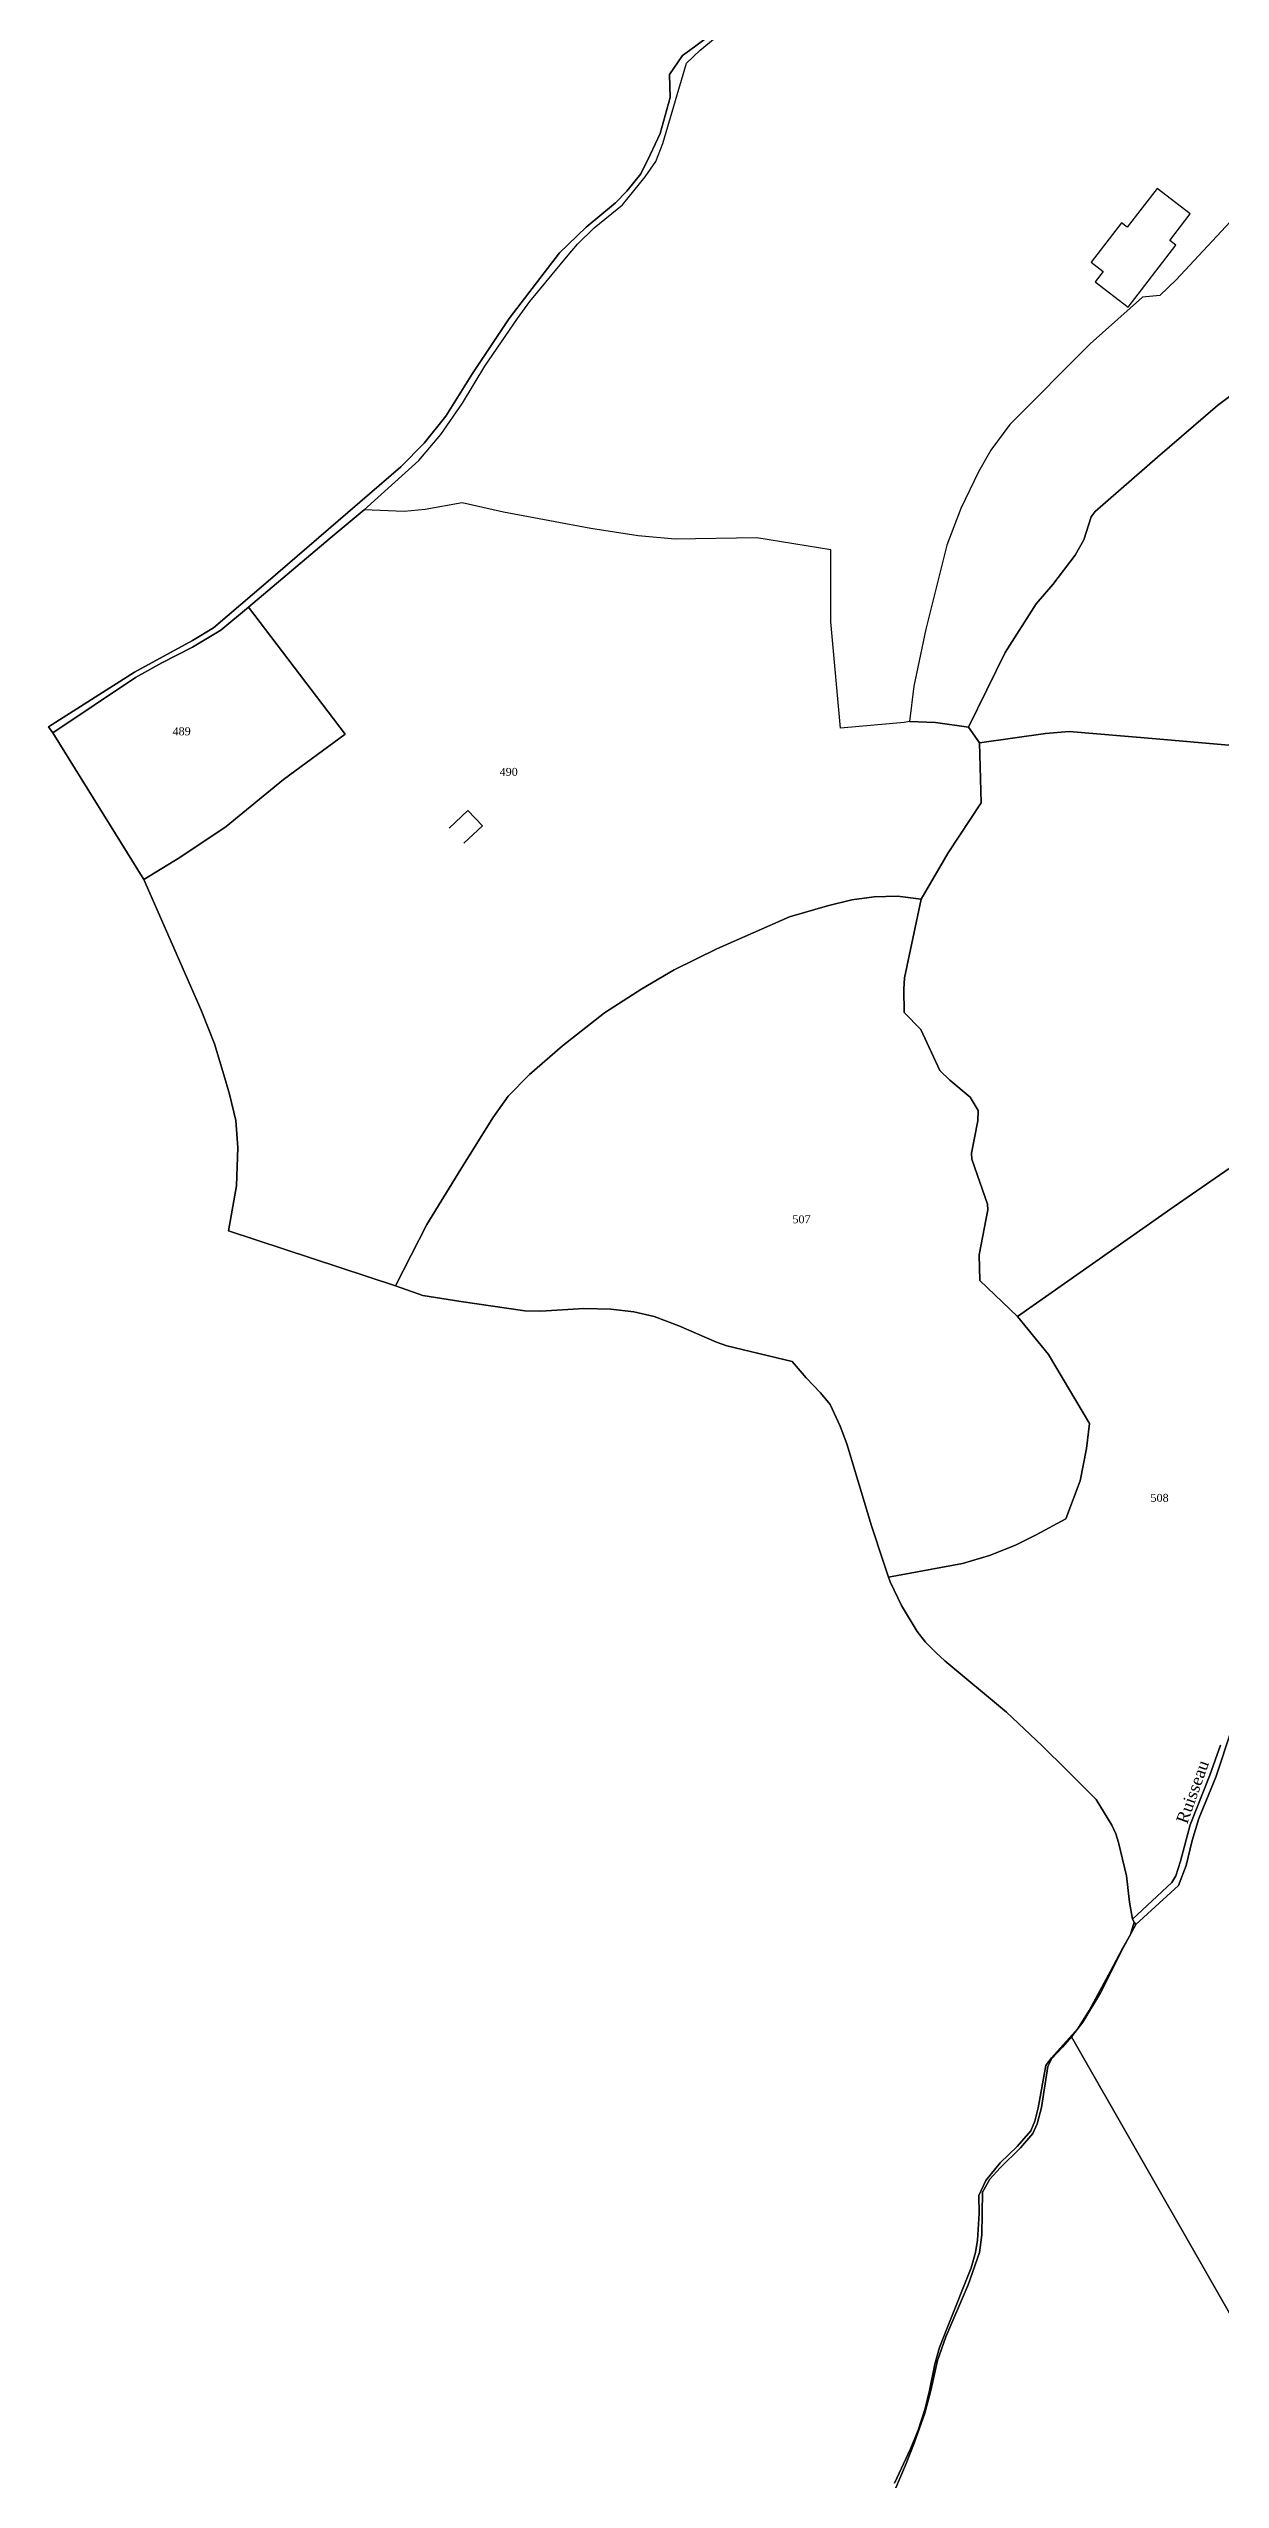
# Model space of a CAD drawing. Extents: x 1208104 to 1212743, y 6150498 to 6153217.
# Drawn here: x 1210329 to 1210622, y 6151159 to 6151766 of the extents above; entities that cross this region are included whole.
import ezdxf

# ---------------------------------------------------------------- set-up
doc = ezdxf.new("R2010")
doc.units = 0
doc.linetypes.add('CONTINU', pattern=[0])
for name, color, linetype in [('1LIEUDIT', 7, 'CONTINU'), ('1PARCELLE', 7, 'CONTINU'), ('1SUBDSECT', 7, 'CONTINU'), ('1TRONFLUV', 7, 'CONTINU'), ('3BATIDUR', 7, 'CONTINU'), ('3FISCLINE', 7, 'CONTINUOUS'), ('3PARCELLETEX', 7, 'CONTINU'), ('3TRONFLUVTEX', 7, 'CONTINU')]:
    doc.layers.add(name, color=color, linetype=linetype)
doc.styles.get("Standard").update_dxf_attribs({"font": 'Times New Roman'})

msp = doc.modelspace()

# ---------------------------------------------------------------- linework, layer by layer
at = {"layer": '1LIEUDIT'}
for points in [[(1210625, 6151346.43), (1210621.01, 6151334.42), (1210616.75, 6151324.06), (1210615.15, 6151318.56), (1210613.64, 6151312.3), (1210611.72, 6151307.29), (1210601.08, 6151297.57), (1210600.65, 6151298.12), (1210600.22, 6151298.87), (1210599.42, 6151303.17), (1210598.71, 6151309.77), (1210596.75, 6151318.06), (1210596.07, 6151320.25), (1210595.08, 6151322.43), (1210591.09, 6151328.81), (1210583.78, 6151336.18), (1210577.6, 6151342.26), (1210568.75, 6151350.66), (1210553.3, 6151363.5), (1210551.04, 6151365.53), (1210548.44, 6151368.11), (1210546.39, 6151370.79), (1210542.48, 6151377.27), (1210539.66, 6151383.18), (1210539.25, 6151384.36), (1210537.95, 6151388.11), (1210535.02, 6151397.21), (1210528.78, 6151417.66), (1210527.14, 6151422.07), (1210524.64, 6151427.53), (1210522.23, 6151430.42), (1210518.63, 6151434.16), (1210515.12, 6151438.23), (1210498.83, 6151442.18), (1210496.23, 6151443.07), (1210486.81, 6151447.17), (1210480.71, 6151449.51), (1210475.55, 6151450.71), (1210469.86, 6151451.36), (1210463.08, 6151451.53), (1210452.33, 6151450.84), (1210448.35, 6151450.92), (1210432.34, 6151453.23), (1210422.9, 6151454.79), (1210415.99, 6151457.19), (1210374.31, 6151470.96), (1210376.33, 6151482.2), (1210376.66, 6151491.71), (1210376.09, 6151498.47), (1210374.51, 6151505.06), (1210373.15, 6151509.91), (1210370.8, 6151517.64), (1210367.44, 6151526.04), (1210353.14, 6151558.73), (1210330.36, 6151595.39), (1210329.34, 6151596.84), (1210350.77, 6151610.54), (1210365.32, 6151618.48), (1210370.54, 6151621.61), (1210383.65, 6151632.82), (1210417.34, 6151661.84), (1210423.22, 6151667.74), (1210428.61, 6151674.52), (1210435.31, 6151685.2), (1210444.42, 6151698.96), (1210457, 6151715.36), (1210463.67, 6151721.77), (1210471.04, 6151727.8), (1210473.87, 6151730.71), (1210477.34, 6151735.11), (1210479.65, 6151739.83), (1210482.21, 6151745.15), (1210484.64, 6151754.18), (1210484.48, 6151759.93), (1210487.73, 6151764.61), (1210489.51, 6151765.93), (1210495.9, 6151770.67)], [(1210540.73, 6151157.97), (1210544.74, 6151166.55), (1210546.65, 6151171.16), (1210548.43, 6151176.6), (1210549.47, 6151181.09), (1210550.77, 6151187.72), (1210551.99, 6151191.85), (1210553.96, 6151196.96), (1210559.92, 6151211.81), (1210561.01, 6151215.6), (1210561.47, 6151218.67), (1210561.85, 6151225.32), (1210561.77, 6151229.86), (1210563.59, 6151233.61), (1210567.16, 6151238.03), (1210571.4, 6151242.06), (1210574.82, 6151246.02), (1210575.84, 6151248.45), (1210576.64, 6151251.73), (1210578.55, 6151262.31), (1210579.96, 6151264.26), (1210586.59, 6151271.66), (1210589.4, 6151276.12), (1210594.72, 6151285.92), (1210597.82, 6151291.76), (1210599.67, 6151295.1), (1210600.65, 6151298.12), (1210601.08, 6151297.57), (1210611.72, 6151307.29), (1210613.64, 6151312.3), (1210615.15, 6151318.56), (1210616.75, 6151324.06), (1210621.01, 6151334.42), (1210625, 6151346.43)]]:
    msp.add_lwpolyline(points, dxfattribs=at)
at = {"layer": '1PARCELLE'}
for points in [[(1210625.79, 6151724.3), (1210611.15, 6151708.6), (1210607.06, 6151704.7), (1210602.69, 6151704.22), (1210589.62, 6151692.63), (1210569.52, 6151672.4), (1210564.79, 6151666.02), (1210561.74, 6151660.57), (1210557.31, 6151651.48), (1210553.8, 6151642.28), (1210548.53, 6151621.3), (1210545.56, 6151607.06), (1210544.47, 6151598.2), (1210543.11, 6151597.94), (1210527.23, 6151596.54), (1210524.86, 6151623.11), (1210524.83, 6151641.11), (1210506.31, 6151644.09), (1210485.92, 6151643.75), (1210476.64, 6151644.62), (1210464.85, 6151646.42), (1210443.03, 6151650.55), (1210432.72, 6151652.87), (1210423.43, 6151651.15), (1210418.17, 6151650.73), (1210408.2, 6151651.1), (1210421.82, 6151663.45), (1210427.36, 6151669.92), (1210432.8, 6151677.74), (1210438.33, 6151687.05), (1210446.51, 6151698.93), (1210449.59, 6151703.2), (1210459.21, 6151714.76), (1210461.48, 6151717.49), (1210465.66, 6151721.6), (1210472.77, 6151727.32), (1210478.45, 6151734.29), (1210481.06, 6151738.18), (1210482.81, 6151742.63), (1210488.79, 6151762.72), (1210492.16, 6151766.02), (1210495.95, 6151769.08)], [(1210625.79, 6151724.3), (1210611.15, 6151708.6), (1210607.06, 6151704.7), (1210602.69, 6151704.22), (1210589.62, 6151692.63), (1210569.52, 6151672.4), (1210564.79, 6151666.02), (1210561.74, 6151660.57), (1210557.31, 6151651.48), (1210553.8, 6151642.28), (1210548.53, 6151621.3), (1210545.56, 6151607.06), (1210544.47, 6151598.2), (1210550.97, 6151597.95), (1210559.26, 6151596.76), (1210568.36, 6151615.43), (1210576.11, 6151627.59), (1210580.33, 6151632.41), (1210585.9, 6151639.74), (1210588.02, 6151643.65), (1210589.87, 6151649.36), (1210590.85, 6151650.68), (1210606.42, 6151664.3), (1210621.45, 6151677.17), (1210645.75, 6151695.38)], [(1210645.75, 6151695.38), (1210621.45, 6151677.17), (1210606.42, 6151664.3), (1210590.85, 6151650.68), (1210589.87, 6151649.36), (1210588.02, 6151643.65), (1210585.9, 6151639.74), (1210580.33, 6151632.41), (1210576.11, 6151627.59), (1210568.36, 6151615.43), (1210559.26, 6151596.76), (1210562, 6151592.92), (1210578.46, 6151595.24), (1210584.42, 6151595.68), (1210606.15, 6151593.87), (1210633.77, 6151591.45)], [(1210633.77, 6151591.45), (1210606.15, 6151593.87), (1210584.42, 6151595.68), (1210578.46, 6151595.24), (1210562, 6151592.92), (1210562.42, 6151577.92), (1210554.18, 6151565.39), (1210547.39, 6151553.78), (1210543.21, 6151534.17), (1210543.06, 6151531.34), (1210543.18, 6151525.52), (1210547.27, 6151521.27), (1210552.05, 6151511.02), (1210554.55, 6151508.56), (1210559.67, 6151504.35), (1210561.66, 6151500.97), (1210561.58, 6151498.4), (1210559.99, 6151490.33), (1210560.09, 6151488.8), (1210563.97, 6151477.56), (1210564.07, 6151476.18), (1210561.86, 6151464.96), (1210562.08, 6151458.53), (1210571.47, 6151449.53), (1210610.65, 6151476.99), (1210647.28, 6151502.34)], [(1210647.28, 6151502.34), (1210610.65, 6151476.99), (1210571.47, 6151449.53), (1210579.18, 6151439.98), (1210589.46, 6151422.78), (1210588.75, 6151416.5), (1210587.09, 6151408.45), (1210583.57, 6151398.91), (1210576.15, 6151394.97), (1210570.96, 6151392.36), (1210564.46, 6151389.79), (1210557.74, 6151387.77), (1210539.25, 6151384.36), (1210539.25, 6151384.36), (1210539.66, 6151383.18), (1210542.48, 6151377.27), (1210546.39, 6151370.79), (1210548.44, 6151368.11), (1210551.04, 6151365.53), (1210553.3, 6151363.5), (1210568.75, 6151350.66), (1210577.6, 6151342.26), (1210583.78, 6151336.18), (1210591.09, 6151328.81), (1210595.08, 6151322.43), (1210596.07, 6151320.25), (1210596.75, 6151318.06), (1210598.71, 6151309.77), (1210599.42, 6151303.17), (1210600.22, 6151298.87), (1210610.03, 6151308.04), (1210611.06, 6151309.72), (1210612.21, 6151313.43), (1210614.6, 6151322.5), (1210619.57, 6151334.85), (1210622.21, 6151342.37)], [(1210625, 6151346.43), (1210621.01, 6151334.42), (1210616.75, 6151324.06), (1210615.15, 6151318.56), (1210613.64, 6151312.3), (1210611.72, 6151307.29), (1210601.08, 6151297.57), (1210597.84, 6151291.74), (1210592.21, 6151280.48), (1210587.81, 6151273.17), (1210584.93, 6151269.5), (1210634.03, 6151183.72)], [(1210664.1, 6151129.72), (1210634.03, 6151183.72), (1210584.93, 6151269.5), (1210582.71, 6151266.94), (1210580.07, 6151264.12), (1210579.03, 6151262.09), (1210577.49, 6151251.84), (1210576.36, 6151247.75), (1210575.3, 6151245.33), (1210572.19, 6151241.79), (1210567.15, 6151236.75), (1210564.59, 6151233.91), (1210562.72, 6151230.7), (1210562.55, 6151220.02), (1210561.94, 6151215.59), (1210559.16, 6151207.56), (1210553.58, 6151194.51), (1210551.49, 6151188.61), (1210549.77, 6151181.11), (1210548.27, 6151175.47), (1210545.68, 6151167.96), (1210543.52, 6151162.46), (1210539.55, 6151153.29)]]:
    msp.add_lwpolyline(points, dxfattribs=at)
for points in [[(1210353.14, 6151558.73), (1210367.44, 6151526.04), (1210370.8, 6151517.64), (1210373.15, 6151509.91), (1210374.51, 6151505.06), (1210376.09, 6151498.47), (1210376.66, 6151491.71), (1210376.33, 6151482.2), (1210374.31, 6151470.96), (1210415.99, 6151457.19), (1210423.88, 6151472.51), (1210432.32, 6151486.37), (1210440.32, 6151499.17), (1210444.16, 6151504.58), (1210449.51, 6151510.01), (1210457.76, 6151517.16), (1210468.29, 6151525.41), (1210477.59, 6151531.42), (1210485.66, 6151536.18), (1210496.29, 6151541.42), (1210514.46, 6151549.43), (1210524.02, 6151552.18), (1210530.03, 6151553.61), (1210535.67, 6151554.41), (1210541.48, 6151554.57), (1210547.39, 6151553.78), (1210554.18, 6151565.39), (1210562.42, 6151577.92), (1210562, 6151592.92), (1210559.26, 6151596.76), (1210550.97, 6151597.95), (1210544.47, 6151598.2), (1210543.11, 6151597.94), (1210527.23, 6151596.54), (1210524.86, 6151623.11), (1210524.83, 6151641.11), (1210506.31, 6151644.09), (1210485.92, 6151643.75), (1210476.64, 6151644.62), (1210464.85, 6151646.42), (1210443.03, 6151650.55), (1210432.72, 6151652.87), (1210423.43, 6151651.15), (1210418.17, 6151650.73), (1210408.2, 6151651.1), (1210399.68, 6151644.04), (1210379.28, 6151626.82), (1210403.43, 6151595.07), (1210388, 6151583.75), (1210373.73, 6151572), (1210362.17, 6151564.2), (1210353.14, 6151558.73)], [(1210330.36, 6151595.39), (1210353.14, 6151558.73), (1210362.17, 6151564.2), (1210373.73, 6151572), (1210388, 6151583.75), (1210403.43, 6151595.07), (1210379.28, 6151626.82), (1210372.38, 6151621.05), (1210365.33, 6151616.76), (1210357.67, 6151612.88), (1210351.03, 6151609.24), (1210330.36, 6151595.39)], [(1210415.99, 6151457.19), (1210422.9, 6151454.79), (1210432.34, 6151453.23), (1210448.35, 6151450.92), (1210452.33, 6151450.84), (1210463.08, 6151451.53), (1210469.86, 6151451.36), (1210475.55, 6151450.71), (1210480.71, 6151449.51), (1210486.81, 6151447.17), (1210496.23, 6151443.07), (1210498.83, 6151442.18), (1210515.12, 6151438.23), (1210518.63, 6151434.16), (1210522.23, 6151430.42), (1210524.64, 6151427.53), (1210527.14, 6151422.07), (1210528.78, 6151417.66), (1210535.02, 6151397.21), (1210537.95, 6151388.11), (1210539.25, 6151384.36), (1210557.74, 6151387.77), (1210564.46, 6151389.79), (1210570.96, 6151392.36), (1210576.15, 6151394.97), (1210583.57, 6151398.91), (1210587.09, 6151408.45), (1210588.75, 6151416.5), (1210589.46, 6151422.78), (1210579.18, 6151439.98), (1210571.47, 6151449.53), (1210562.08, 6151458.53), (1210561.86, 6151464.96), (1210564.07, 6151476.18), (1210563.97, 6151477.56), (1210560.09, 6151488.8), (1210559.99, 6151490.33), (1210561.58, 6151498.4), (1210561.66, 6151500.97), (1210559.67, 6151504.35), (1210554.55, 6151508.56), (1210552.05, 6151511.02), (1210547.27, 6151521.27), (1210543.18, 6151525.52), (1210543.06, 6151531.34), (1210543.21, 6151534.17), (1210547.39, 6151553.78), (1210541.48, 6151554.57), (1210535.67, 6151554.41), (1210530.03, 6151553.61), (1210524.02, 6151552.18), (1210514.46, 6151549.43), (1210496.29, 6151541.42), (1210485.66, 6151536.18), (1210477.59, 6151531.42), (1210468.29, 6151525.41), (1210457.76, 6151517.16), (1210449.51, 6151510.01), (1210444.16, 6151504.58), (1210440.32, 6151499.17), (1210432.32, 6151486.37), (1210423.88, 6151472.51), (1210415.99, 6151457.19)]]:
    msp.add_lwpolyline(points, close=True, dxfattribs=at)
at = {"layer": '1SUBDSECT'}
msp.add_lwpolyline([(1210495.9, 6151770.67), (1210489.51, 6151765.93), (1210487.73, 6151764.61), (1210484.48, 6151759.93), (1210484.64, 6151754.18), (1210482.21, 6151745.15), (1210479.65, 6151739.83), (1210477.34, 6151735.11), (1210473.87, 6151730.71), (1210471.04, 6151727.8), (1210463.67, 6151721.77), (1210457, 6151715.36), (1210444.42, 6151698.96), (1210435.31, 6151685.2), (1210428.61, 6151674.52), (1210423.22, 6151667.74), (1210417.34, 6151661.84), (1210383.65, 6151632.82), (1210370.54, 6151621.61), (1210365.32, 6151618.48), (1210350.77, 6151610.54), (1210329.34, 6151596.84), (1210330.36, 6151595.39), (1210353.14, 6151558.73), (1210367.44, 6151526.04), (1210370.8, 6151517.64), (1210373.15, 6151509.91), (1210374.51, 6151505.06), (1210376.09, 6151498.47), (1210376.66, 6151491.71), (1210376.33, 6151482.2), (1210374.31, 6151470.96), (1210415.99, 6151457.19), (1210422.9, 6151454.79), (1210432.34, 6151453.23), (1210448.35, 6151450.92), (1210452.33, 6151450.84), (1210463.08, 6151451.53), (1210469.86, 6151451.36), (1210475.55, 6151450.71), (1210480.71, 6151449.51), (1210486.81, 6151447.17), (1210496.23, 6151443.07), (1210498.83, 6151442.18), (1210515.12, 6151438.23), (1210518.63, 6151434.16), (1210522.23, 6151430.42), (1210524.64, 6151427.53), (1210527.14, 6151422.07), (1210528.78, 6151417.66), (1210535.02, 6151397.21), (1210537.95, 6151388.11), (1210539.25, 6151384.36), (1210539.66, 6151383.18), (1210542.48, 6151377.27), (1210546.39, 6151370.79), (1210548.44, 6151368.11), (1210551.04, 6151365.53), (1210553.3, 6151363.5), (1210568.75, 6151350.66), (1210577.6, 6151342.26), (1210583.78, 6151336.18), (1210591.09, 6151328.81), (1210595.08, 6151322.43), (1210596.07, 6151320.25), (1210596.75, 6151318.06), (1210598.71, 6151309.77), (1210599.42, 6151303.17), (1210600.22, 6151298.87), (1210600.65, 6151298.12), (1210599.67, 6151295.1), (1210597.82, 6151291.76), (1210594.72, 6151285.92), (1210589.4, 6151276.12), (1210586.59, 6151271.66), (1210579.96, 6151264.26), (1210578.55, 6151262.31), (1210576.64, 6151251.73), (1210575.84, 6151248.45), (1210574.82, 6151246.02), (1210571.4, 6151242.06), (1210567.16, 6151238.03), (1210563.59, 6151233.61), (1210561.77, 6151229.86), (1210561.85, 6151225.32), (1210561.47, 6151218.67), (1210561.01, 6151215.6), (1210559.92, 6151211.81), (1210553.96, 6151196.96), (1210551.99, 6151191.85), (1210550.77, 6151187.72), (1210549.47, 6151181.09), (1210548.43, 6151176.6), (1210546.65, 6151171.16), (1210544.74, 6151166.55), (1210540.73, 6151157.97)], dxfattribs=at)
at = {"layer": '1TRONFLUV'}
for points in [[(1210495.9, 6151770.67), (1210489.51, 6151765.93), (1210487.73, 6151764.61), (1210484.48, 6151759.93), (1210484.64, 6151754.18), (1210482.21, 6151745.15), (1210479.65, 6151739.83), (1210477.34, 6151735.11), (1210473.87, 6151730.71), (1210471.04, 6151727.8), (1210463.67, 6151721.77), (1210457, 6151715.36), (1210444.42, 6151698.96), (1210435.31, 6151685.2), (1210428.61, 6151674.52), (1210423.22, 6151667.74), (1210417.34, 6151661.84), (1210383.65, 6151632.82), (1210370.54, 6151621.61), (1210365.32, 6151618.48), (1210350.77, 6151610.54), (1210329.34, 6151596.84), (1210330.36, 6151595.39), (1210351.03, 6151609.24), (1210357.67, 6151612.88), (1210365.33, 6151616.76), (1210372.38, 6151621.05), (1210379.28, 6151626.82), (1210399.68, 6151644.04), (1210408.2, 6151651.1), (1210421.82, 6151663.45), (1210427.36, 6151669.92), (1210432.8, 6151677.74), (1210438.33, 6151687.05), (1210438.33, 6151687.05), (1210446.51, 6151698.93), (1210449.59, 6151703.2), (1210459.21, 6151714.76), (1210461.48, 6151717.49), (1210465.66, 6151721.6), (1210472.77, 6151727.32), (1210478.45, 6151734.29), (1210481.06, 6151738.18), (1210482.81, 6151742.63), (1210488.79, 6151762.72), (1210492.16, 6151766.02), (1210495.95, 6151769.08)], [(1210539.55, 6151153.29), (1210543.52, 6151162.46), (1210545.68, 6151167.96), (1210548.27, 6151175.47), (1210549.77, 6151181.11), (1210551.49, 6151188.61), (1210553.58, 6151194.51), (1210559.16, 6151207.56), (1210561.94, 6151215.59), (1210562.55, 6151220.02), (1210562.72, 6151230.7), (1210564.59, 6151233.91), (1210567.15, 6151236.75), (1210572.19, 6151241.79), (1210575.3, 6151245.33), (1210576.36, 6151247.75), (1210577.49, 6151251.84), (1210579.03, 6151262.09), (1210580.07, 6151264.12), (1210582.71, 6151266.94), (1210584.93, 6151269.5), (1210587.81, 6151273.17), (1210592.21, 6151280.48), (1210597.84, 6151291.74), (1210601.08, 6151297.57), (1210611.72, 6151307.29), (1210613.64, 6151312.3), (1210615.15, 6151318.56), (1210616.75, 6151324.06), (1210621.01, 6151334.42), (1210625, 6151346.43)], [(1210622.21, 6151342.37), (1210619.57, 6151334.85), (1210614.6, 6151322.5), (1210612.21, 6151313.43), (1210611.06, 6151309.72), (1210610.03, 6151308.04), (1210600.22, 6151298.87), (1210600.65, 6151298.12), (1210599.67, 6151295.1), (1210597.82, 6151291.76), (1210594.72, 6151285.92), (1210589.4, 6151276.12), (1210586.59, 6151271.66), (1210579.96, 6151264.26), (1210578.55, 6151262.31), (1210576.64, 6151251.73), (1210575.84, 6151248.45), (1210574.82, 6151246.02), (1210571.4, 6151242.06), (1210567.16, 6151238.03), (1210563.59, 6151233.61), (1210561.77, 6151229.86), (1210561.85, 6151225.32), (1210561.47, 6151218.67), (1210561.01, 6151215.6), (1210559.92, 6151211.81), (1210553.96, 6151196.96), (1210551.99, 6151191.85), (1210550.77, 6151187.72), (1210549.47, 6151181.09), (1210548.43, 6151176.6), (1210546.65, 6151171.16), (1210544.74, 6151166.55), (1210540.73, 6151157.97)]]:
    msp.add_lwpolyline(points, dxfattribs=at)
at = {"layer": '3BATIDUR'}
msp.add_lwpolyline([(1210590.86, 6151708.1), (1210599.14, 6151701.73), (1210611.07, 6151717.22), (1210609.5, 6151718.44), (1210614.62, 6151725.08), (1210606.33, 6151731.45), (1210598.88, 6151721.77), (1210597.49, 6151722.84), (1210589.9, 6151712.99), (1210592.86, 6151710.71), (1210590.86, 6151708.1)], close=True, dxfattribs=at)
at = {"layer": '3FISCLINE'}
msp.add_lwpolyline([(1210429.41, 6151571.59), (1210434.12, 6151575.96), (1210437.77, 6151572.17), (1210433.14, 6151567.81)], dxfattribs=at)

# ---------------------------------------------------------------- texts
at = {"layer": '3PARCELLETEX'}
for s, p in [('489', (1210360.32, 6151594.77)), ('490', (1210442.05, 6151584.62)), ('507', (1210515.23, 6151472.82)), ('508', (1210604.71, 6151403.19))]:
    msp.add_text(s, height=2, dxfattribs=at).set_placement(p)
at = {"layer": '3TRONFLUVTEX'}
msp.add_text('Ruisseau', height=3, rotation=70.3, dxfattribs=at).set_placement((1210613.85, 6151322.52))

doc.saveas('drawing.dxf')
